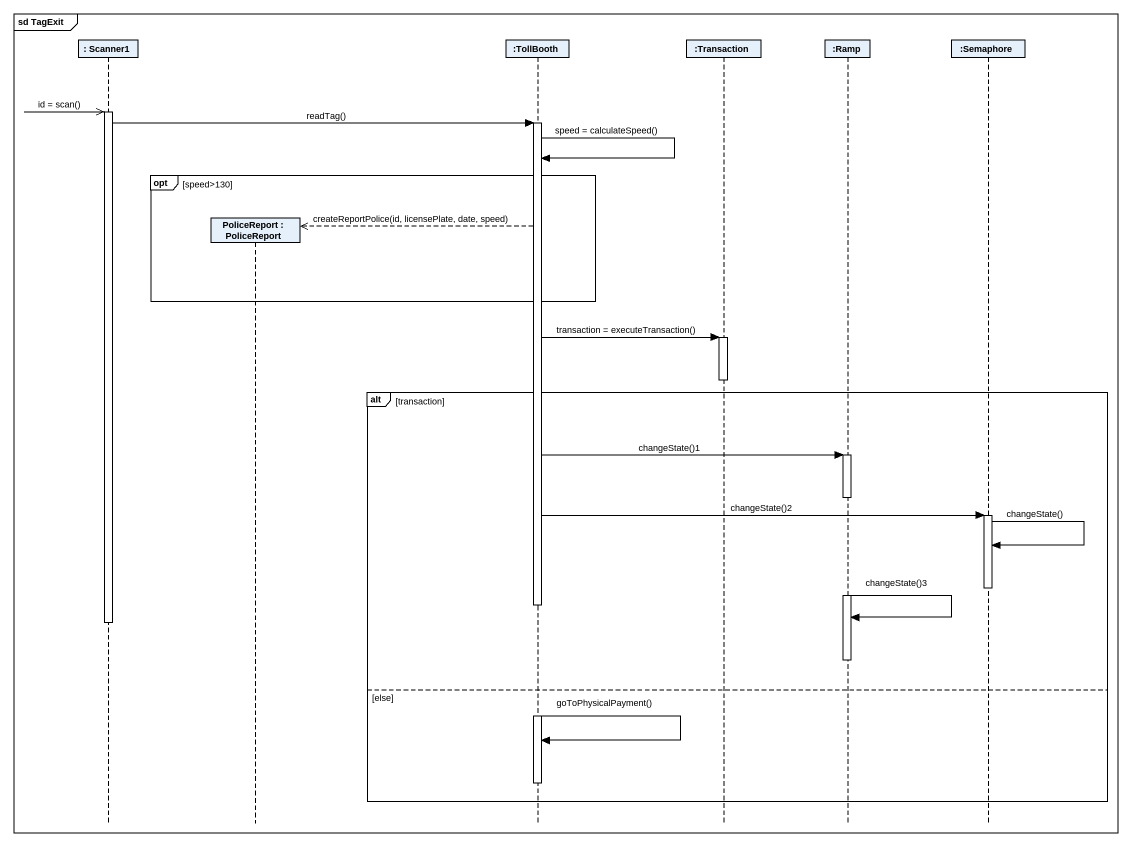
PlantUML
@startuml
mainframe sd TagExit
hide footbox
participant ": Scanner1" as Scanner1
participant "PoliceReport : PoliceReport" as PoliceReport
participant ":TollBooth" as TollBooth
participant ":Transaction" as Transaction
participant ":Ramp" as Ramp
participant ":Semaphore" as Semaphore

Scanner1 ->> Scanner1 : id = scan()
activate Scanner1
Scanner1 -> TollBooth : readTag()
activate TollBooth
TollBooth -> TollBooth : speed = calculateSpeed()
opt speed>130
  TollBooth -->> PoliceReport ** : createReportPolice(id, licensePlate, date, speed)
end
TollBooth -> Transaction : transaction = executeTransaction()
activate Transaction
deactivate Transaction
alt transaction
  TollBooth -> Ramp : changeState()1
  activate Ramp
  deactivate Ramp
  TollBooth -> Semaphore : changeState()2
  activate Semaphore
  Semaphore -> Semaphore : changeState()
  deactivate Semaphore
  activate Ramp
  deactivate TollBooth
  Ramp -> Ramp : changeState()3
  deactivate Scanner1
  deactivate Ramp
else else
  activate TollBooth
  TollBooth -> TollBooth : goToPhysicalPayment()
  deactivate TollBooth
end
@enduml
